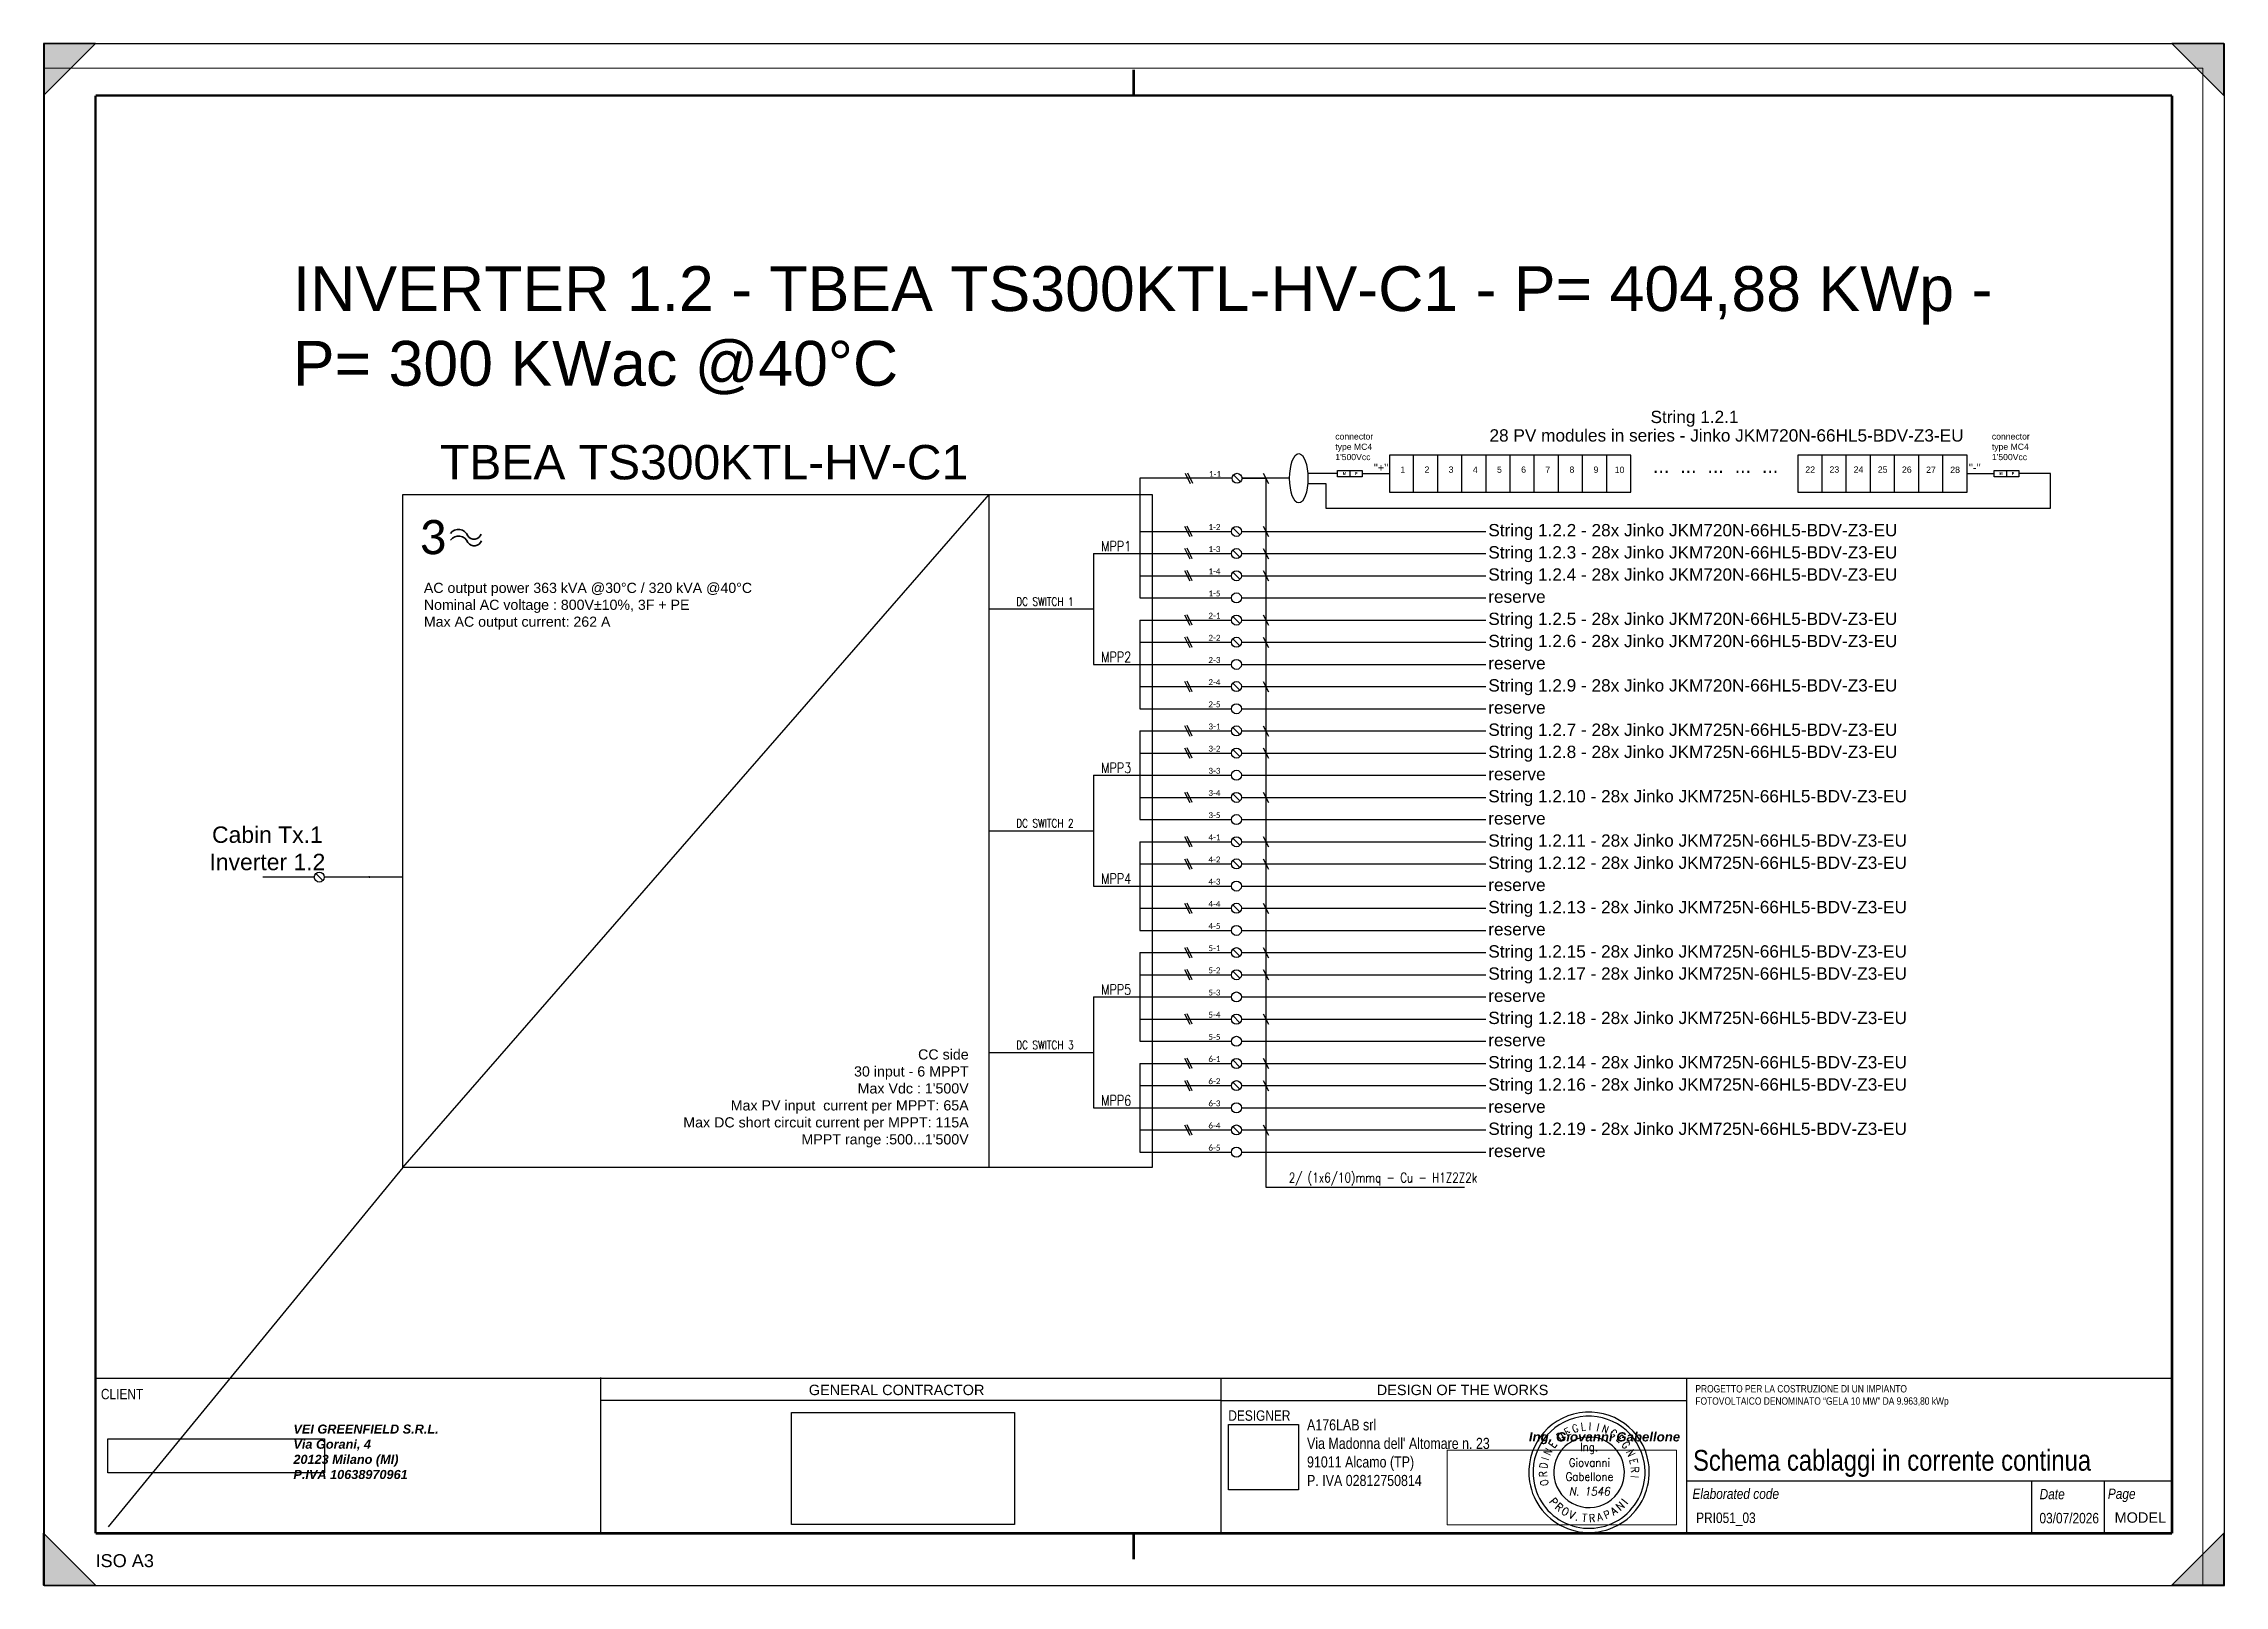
# Paper-space layout '1.2' of a CAD drawing. Header units: millimetres. Extents: x 2 to 422, y 2 to 299.
# The model-space entities are those that its viewports show. They can reach past a viewport. Long polylines and large blocks are cut down to what shows.
import ezdxf
from ezdxf.enums import TextEntityAlignment as Align

# ---------------------------------------------------------------- set-up
doc = ezdxf.new("R2010")
doc.units = ezdxf.units.MM
doc.header["$XCLIPFRAME"] = 2
doc.linetypes.add('CONTINUA', pattern=[0])
doc.linetypes.add('TRATTEGGIATA', pattern=[19.049999999999997, 12.7, -6.349999999999998])
for name, color, linetype in [('-Testi', 1, 'Continuous'), ('firme', 7, 'Continuous'), ('ISO Formato', 7, 'Continuous'), ('ISO FORMATO A3 SENZA TESTATA', 7, 'Continuous'), ('ISO LINEA DI TAGLIO', 253, 'Continuous'), ('ISO Testo', 7, 'Continuous'), ('testata', 7, 'CONTINUA'), ('TIMBRO', 153, 'Continuous'), ('TRATTEGGIATA', 40, 'TRATTEGGIATA')]:
    doc.layers.add(name, color=color, linetype=linetype)
doc.layers.add('Livello 1', color=7, linetype='Continuous', lineweight=0)
doc.styles.add('ARIAL', font='arial.ttf')
doc.styles.add('Formato ISO', font='arial.ttf')
doc.styles.add('Legend', font='calibri.ttf')
doc.styles.add('ROMANS', font='romans.shx', dxfattribs={"width": 0.8, "height": 0.2})
doc.styles.add('ROMANT', font='romant.shx', dxfattribs={"height": 0.2})
doc.styles.add('SIMPLEX', font='SIMPLEX', dxfattribs={"width": 0.8})
doc.styles.get("Standard").update_dxf_attribs({"font": 'arial.ttf'})
doc.styles.add('VALE', font='swissc.ttf')
picture_1 = doc.add_image_def('image1.jpg', size_in_pixel=(539, 175))
picture_2 = doc.add_image_def('image2.png', size_in_pixel=(565, 89))
picture_3 = doc.add_image_def('image3.png', size_in_pixel=(500, 251))
picture_4 = doc.add_image_def('image4.jpg', size_in_pixel=(1111, 1036))

# ---------------------------------------------------------------- blocks, each defined once
blk = doc.blocks.new('A$C63187F01')
at = {"layer": 'TIMBRO'}
for radius, start, end in [(1.15999999999999, 9.105136027296592, 189.1051360272949), (1.07999999999999, 9.105136027296592, 189.1051360272949), (0.679999999999991, 9.105136027296592, 189.1051360272949), (1.15999999999999, 189.1051360272949, 9.105136027296592), (1.07999999999999, 189.1051360272949, 9.105136027296592), (0.679999999999991, 189.1051360272949, 9.105136027296592)]:
    blk.add_arc((0, 0), radius, start, end, dxfattribs=at)
at = {"layer": 'TIMBRO', "style": 'ROMANT', "width": 0.85}
for s, rotation, p in [('E', 28.17592029116496, (-0.3824660734296117, 0.7140165983191907)), ('G', 17.52598430968996, (-0.2439220152376436, 0.772400188038816)), ('L', 7.090058753132115, (-0.0999777312645449, 0.803806228671547)), ('I', 358.7961288682809, (0.0170180748996245, 0.8098212056538756)), ('I', 348.6434814339645, (0.1594998227646158, 0.7941409236011197)), ('N', 339.280516534409, (0.2865722665468979, 0.7576122596989592)), ('N', 63.48437489733794, (-0.7247982432181193, 0.361617901420729)), ('E', 52.40714180735711, (-0.6418162093914364, 0.4941375854581338)), ('D', 38.61204339177493, (-0.505475523407938, 0.632925347284683)), ('G', 327.7755559631449, (0.4319221628173297, 0.685232256440969)), ('E', 317.1256199816696, (0.5511185261302673, 0.5936062416754027)), ('G', 306.4756840001942, (0.6513284743503789, 0.4815300805769171)), ('N', 294.9707234289304, (0.7342841281877384, 0.341945637626182)), ('R', 92.43304528897123, (-0.8092697948665675, -0.0343860308355062)), ('D', 81.56919470707903, (-0.8012468547890723, 0.1187580636865988)), ('I', 72.84733979689435, (-0.7739731119752964, 0.238884118223126)), ('E', 283.8934903389495, (0.7863024527493963, 0.1944953798943487)), ('R', 273.2435543574741, (0.8087024140580465, 0.0458301810675153)), ('O', 103.0829812704469, (-0.7889750302312581, -0.1833532156019828)), ('I', 264.307886566424, (0.8060060775601128, -0.0803380540972825))]:
    blk.add_text(s, height=0.15, rotation=rotation, dxfattribs=at).set_placement(p, align=Align.CENTER)
at = {"layer": 'TIMBRO', "style": 'ROMANS', "width": 0.9}
for s, p in [('Ing.', (1.313009079e-07, 0.4085925105044482)), ('Giovanni', (0.0075545987859016, 0.1075051202444968)), ('Gabellone', (0.007554585066373, -0.1638305355915151))]:
    blk.add_text(s, height=0.16, dxfattribs=at).set_placement(p, align=Align.CENTER)
at = {"layer": 'TIMBRO', "style": 'ROMANS', "oblique": 10, "width": 0.9}
blk.add_text('N. 1546', height=0.16, dxfattribs=at).set_placement((0.007554585066373, -0.4484680293613508), align=Align.CENTER)
at = {"layer": 'TIMBRO', "style": 'ROMANT', "text_generation_flag": 6, "width": 0.9}
for s, rotation, p in [('P', 129.9701413897099, (-0.73572414304485, -0.6166927803541284)), ('R', 139.5111729515321, (-0.623327763049133, -0.7301112927575844)), ('O', 148.8609498648018, (-0.4964321285984569, -0.8216782470621808)), ('V', 158.2107267780695, (-0.3563462401526749, -0.8914131237137182)), ('T', 174.3802347924072, (-0.0940091668817331, -0.9553859306804637)), ('R', 183.7300117056766, (0.0624528102228794, -0.9579664119870015)), ('A', 193.4622252675087, (0.2234920665997322, -0.933622673335947)), ('P', 203.0032568293325, (0.3751521134961706, -0.8836633361973014)), ('A', 212.5442883911549, (0.5164333161652053, -0.8092568380647691)), ('N', 222.6586311643547, (0.6505237136199185, -0.705987888010924)), ('I', 230.858393287566, (0.7445646931580825, -0.605989618477409)), ('.', 165.069514478294, (-0.2473410615262708, -0.9275895640222842))]:
    blk.add_text(s, height=0.15, rotation=rotation, dxfattribs=at).set_placement(p, align=Align.CENTER)
blk = doc.blocks.new('TESTATA_ORIZ')
for points in [[(-0.0699676079475467, 29.90025059768198), (400.149622289405, 29.90025059768198)], [(97.1902921321962, 30.02336188326467), (97.1902921321962, -0.0177559400219707)], [(216.7129702017337, 29.90025059768198), (216.7129702017337, 0)], [(306.4132899808174, 29.95782913373592), (306.4132899808174, -0.0373489915230039)], [(216.7129702017337, 25.58466010262339), (97.1902921321962, 25.58466010262339)], [(216.7129702017337, 25.58466010262339), (306.4132899808174, 25.58466010262339)], [(306.4132899808174, 10.09393447839386), (399.9946335071397, 10.09393447839386)], [(372.8528758033935, 10.06120158330736), (372.8528758033935, -0.0017945035822322)], [(386.8552724335677, 10.09393447839386), (386.8552724335677, 0)]]:
    blk.add_lwpolyline(points)
blk.add_lwpolyline([(0, 29.90025059768198), (400, 29.90025059768198), (400, 0), (0, 0)], close=True)
at = {"layer": 'firme', "xscale": 10, "yscale": 10, "zscale": 10}
blk.add_blockref('A$C63187F01', (287.6416002064349, 11.75734535063213), dxfattribs=at)
at = {"char_height": 2, "attachment_point": 1, "style": 'VALE'}
for s, width, insert in [('\\pxql;CLIENT', 62.13257653758773, (0.9716305739987092, 27.82619541131167)), ('\\pxql;DESIGNER', 62.13257653758773, (218.152149374866, 23.68897433024338)), ('\\pxql;{\\fSwis721 Cn BT|b0|i1|c0|p34;Elaborated code}', 57.42921800797819, (307.5581105855974, 8.620199347302531)), ('\\pxql;{\\fSwis721 Cn BT|b0|i1|c0|p34;Date}', 57.42921800797819, (374.4343936400085, 8.559032495573973)), ('\\pxql;{\\fSwis721 Cn BT|b0|i1|c0|p34;Page}', 57.42921800797819, (387.5775412735152, 8.620199347302531))]:
    blk.add_mtext_dynamic_manual_height_columns(s, width=width, gutter_width=25, heights=[8.879778938413974], dxfattribs=dict(at, insert=insert))
at = {"attachment_point": 4, "style": 'VALE'}
for s, insert, char_height, width in [('{\\f@Arial Unicode MS|b0|i0|c0|p34;GENERAL CONTRACTOR}', (137.3333100181189, 27.61036141397017), 2, 62.13257653758773), ('{\\f@Arial Unicode MS|b0|i0|c0|p34;DESIGN OF THE WORKS}', (246.743246528662, 27.61036141397017), 2, 62.13257653758773), ('{\\H0.83333x;\\C250;\\c1710618;PROGETTO PER LA COSTRUZIONE DI UN IMPIANTO\\PFOTOVOLTAICO DENOMINATO “GELA 10 MW” DA 9.963,80 kWp}', (308.1288091407623, 26.45304518701414), 1.7, 96.45484136060873)]:
    blk.add_mtext(s, dxfattribs=dict(at, insert=insert, char_height=char_height, width=width))
at = {"insert": (388.8723227745414, 3.023095414783931), "char_height": 2, "attachment_point": 4}
blk.add_mtext('MODEL', dxfattribs=at)
at = {"style": 'VALE'}
for tag, height, p in [('TITOLO_ELABORATO', 4, (307.6799596854908, 14.06286495316817)), ('EL', 2, (308.2763400574549, 2.988306874538372)), ('DATA1', 2, (374.4038837955039, 2.927140022809808))]:
    blk.add_attdef(tag, text='', height=height, dxfattribs=at).set_placement(p, align=Align.MIDDLE_LEFT)
at = {"layer": 'Livello 1'}
for s, insert, char_height, attachment_point in [('\\pxql;{\\fArial|b1|i1|c0|p34;\\H0.58333x;\\C250;\\c1710618;VEI GREENFIELD S.R.L.\\PVia Gorani, 4\\P20123 Milano (MI)\\PP.IVA 10638970961}', (52.04005891364793, 20.95944437869185), 3, 2), ('{\\fArial|b1|i1|c0|p34;\\H11.83894x;\\W1.02632;Ing. Giovanni Gabellone}', (276.05221707422, 17.16431292448878), 0.15, 7)]:
    blk.add_mtext(s, dxfattribs=dict(at, insert=insert, char_height=char_height, attachment_point=attachment_point))
at = {"layer": 'testata', "linetype": 'CONTINUA', "lineweight": 25, "insert": (258.7298298923781, 15.52275412109771), "char_height": 3, "width": 50.83305338474382, "attachment_point": 5, "style": 'ARIAL'}
blk.add_mtext("\\pxql;{\\H0.71429x;\\W0.8;A176LAB srl\\PVia Madonna dell' Altomare n. 23\\P91011 Alcamo (TP)\\PP. IVA 02812750814}", dxfattribs=at)
image = blk.add_image(picture_3, insert=(134.0290691254413, 1.710914103838149), size_in_units=(42.92731988865225, 21.549514584103427))
image.dxf.flags = 7
image = blk.add_image(picture_2, insert=(2.286596279577508, 11.651344692531), size_in_units=(41.74781706432985, 6.5762048119032945))
image.set_boundary_path([(-0.5, -0.5), (564.5, 88.49999999999999)])
image.dxf.clipping = 0
image = blk.add_image(picture_4, insert=(218.2123042816674, 8.373210778518114), size_in_units=(13.48003219349629, 12.570039021118054))
image.dxf.flags = 7
at = {"color": 7, "lineweight": 0, "true_color": 0xffffff}
image = blk.add_image(picture_1, insert=(260.2868776868563, 1.650954984690542), size_in_units=(44.21120616239327, 14.354287715062734), dxfattribs=at)
image.set_boundary_path([(-0.5, -0.5), (538.4999999999999, 174.5)])
image.dxf.clipping = 0
blk = doc.blocks.new('*U100')
at = {"layer": 'ISO Testo'}
h = blk.add_hatch(color=256, dxfattribs=at)
h.paths.add_polyline_path([(420.0000090385009, 297.0325926260448), (410.000009038501, 297.0325926260448), (420.0000090385009, 287.0325926260448)])
h.paths.add_polyline_path([(420.0000090385009, 10.03259262604479), (410.000009038501, 0.0325926260447886), (420.0000090385009, 0.0325926260447886)])
h.paths.add_polyline_path([(9.0385010481e-06, 10.03259262604479), (9.0385010481e-06, 0.0325926260447886), (10.00000903850104, 0.0325926260447886)])
h.paths.add_polyline_path([(10.00000903850104, 297.0325926260448), (9.0385010481e-06, 297.0325926260448), (9.0385010481e-06, 287.0325926260448)])
at = {"layer": 'ISO Formato', "const_width": 0.5}
for points in [[(210.0000090385011, 287.0325926260448), (10.00000903850104, 287.0325926260448)], [(10.00000903850104, 287.0325926260448), (10.00000903850104, 10.03259262604479)], [(10.00000903850104, 10.03259262604479), (210.0000090385011, 10.03259262604479)]]:
    blk.add_lwpolyline(points, dxfattribs=at)
at = {"layer": 'ISO FORMATO A3 SENZA TESTATA', "const_width": 0.5}
for points in [[(210.0000090385011, 287.0325926260448), (410.000009038501, 287.0325926260448)], [(410.000009038501, 287.0325926260448), (410.000009038501, 10.03259262604479)], [(410.000009038501, 10.03259262604479), (210.0000090385011, 10.03259262604479)]]:
    blk.add_lwpolyline(points, dxfattribs=at)
at = {"layer": 'ISO LINEA DI TAGLIO'}
blk.add_lwpolyline([(0.0974469984366806, -1.8687860575e-06), (420.1012052352025, -1.8687860575e-06), (420.1012052352025, 297.0122579247036), (0.0974469984366806, 297.0122579247036)], close=True, dxfattribs=at)
at = {"layer": 'ISO Testo'}
for p, q in [((9.0385010481e-06, 297.0325926260448), (9.0385010481e-06, 287.0325926260448)), ((10.00000903850104, 297.0325926260448), (9.0385010481e-06, 297.0325926260448)), ((10.00000903850104, 297.0325926260448), (9.0385010481e-06, 287.0325926260448)), ((420.0000090385009, 297.0325926260448), (410.000009038501, 297.0325926260448)), ((420.0000090385009, 287.0325926260448), (410.000009038501, 297.0325926260448)), ((420.0000090385009, 287.0325926260448), (420.0000090385009, 297.0325926260448)), ((9.0385010481e-06, 0.0325926260447886), (9.0385010481e-06, 10.03259262604479)), ((9.0385010481e-06, 10.03259262604479), (10.00000903850104, 0.0325926260447886)), ((410.000009038501, 0.0325926260447886), (420.0000090385009, 10.03259262604479)), ((420.0000090385009, 0.0325926260447886), (420.0000090385009, 10.03259262604479)), ((9.0385010481e-06, 0.0325926260447886), (10.00000903850104, 0.0325926260447886)), ((420.0000090385009, 0.0325926260447886), (410.000009038501, 0.0325926260447886))]:
    blk.add_line(p, q, dxfattribs=at)
at = {"layer": 'ISO Testo', "const_width": 0.5}
for points in [[(210.0000090385011, 287.0325926260448), (210.0000090385011, 292.0325926260448)], [(210.0000090385011, 10.03259262604479), (210.0000090385011, 5.032592626044788)]]:
    blk.add_lwpolyline(points, dxfattribs=at)
at = {"layer": 'ISO Testo', "style": 'Formato ISO'}
blk.add_text('ISO A3', height=2.5, dxfattribs=at).set_placement((10.00000903850104, 3.512349110778814))
blk = doc.blocks.new('P00102')
at = {"color": 1, "linetype": 'ByBlock', "lineweight": 25}
for p, q in [((0.0185414473933605, 3.62500173526314), (-3.581458552606548, -3.574998264736676)), ((1.818541447393428, 3.62500173526314), (-1.78145855260648, -3.574998264736676)), ((3.618541447393609, 3.62500173526314), (0.0185414473934742, -3.574998264736676))]:
    blk.add_line(p, q, dxfattribs=at)
blk = doc.blocks.new('P00')
at = {"color": 1}
for points in [[(-18.69457844420282, 25.69178981461047), (6.820592160970078, -25.33855139573532)], [(19.57817746355653, -25.33855139573532), (-5.93699314161455, 25.69178981461047)]]:
    blk.add_lwpolyline(points, dxfattribs=at)

msp = doc.modelspace()

# ---------------------------------------------------------------- linework, layer by layer
for points in [[(36018.07795327831, 163644.287454484), (36018.07795327831, 163461.9170672172), (37203.84931087433, 163461.9170672172), (37203.84931087433, 163643.7611349596), (36018.07795327831, 163643.7611349596)], [(36136.6550890379, 163461.9170672172), (36136.6550890379, 163643.7611349596)], [(36255.2322247975, 163461.653907455), (36255.2322247975, 163643.4979751974)], [(36373.80936055711, 163461.3907476927), (36373.80936055711, 163643.2348154352)], [(36492.38649631671, 163461.9170672172), (36492.38649631671, 163643.7611349596)], [(36610.96363207631, 163461.653907455), (36610.96363207631, 163643.4979751974)], [(36729.54076783592, 163461.3907476927), (36729.54076783592, 163643.2348154352)], [(36848.11790359551, 163461.9170672172), (36848.11790359551, 163643.7611349596)], [(36966.69503935512, 163461.653907455), (36966.69503935512, 163643.4979751974)], [(37085.27217511472, 163461.3907476927), (37085.27217511472, 163643.2348154352)], [(38023.84931087433, 163644.287454484), (38023.84931087433, 163461.9170672172), (38853.88926119155, 163461.9170672172), (38853.88926119155, 163643.7611349596), (38023.84931087433, 163643.7611349596)], [(38142.42644663393, 163461.9170672172), (38142.42644663393, 163643.7611349596)], [(38261.00358239354, 163461.653907455), (38261.00358239354, 163643.4979751974)], [(38379.58071815313, 163461.3907476927), (38379.58071815313, 163643.2348154352)], [(38498.15785391273, 163461.9170672172), (38498.15785391273, 163643.7611349596)], [(38616.73498967233, 163461.653907455), (38616.73498967233, 163643.4979751974)], [(38616.73498967233, 163461.653907455), (38616.73498967233, 163643.4979751974)], [(38735.31212543194, 163461.3907476927), (38735.31212543194, 163643.2348154352)], [(38735.31212543194, 163461.3907476927), (38735.31212543194, 163643.2348154352)], [(38853.88926119155, 163461.9170672172), (38853.88926119155, 163643.7611349596)], [(34796.10275831944, 163529.8734797899), (34793.2, 163529.8734797899), (34793.2, 162942.7452359462)], [(35287.52809284358, 163512.4876597593), (35252.75645278231, 163547.2592998206)], [(35294.73227281294, 163529.8734797899), (35411.82677697382, 163529.8734797899), (35411.82677697382, 160050.427001942)], [(35399.06919167123, 163555.3886503952), (35424.5843622764, 163504.3583091847)], [(35824.56614566989, 163568.449076063), (35824.56614566989, 163537.7554456382)], [(35885.20168132278, 163553.1022608506), (36018.07795327831, 163553.1022608506)], [(38854.37699600487, 163553.1022608506), (38987.25326796039, 163553.1022608506)], [(39047.8888036133, 163568.449076063), (39047.8888036133, 163537.7554456382)], [(31174.31285879034, 160146.8455402219), (34052.58218751869, 163451.218536011)], [(34052.58218751869, 160146.8455402219), (34052.58218751869, 163451.218536011)], [(35284.62533452414, 163251.8771845939), (35249.85369446286, 163286.6488246551)], [(35399.06919167123, 163294.7781752297), (35424.5843622764, 163243.7478340193)], [(34565, 163160.4237483984), (34793.2, 163160.4237483984)], [(34565, 163160.4237483984), (34565, 162616.227467268)], [(35284.62533452414, 163143.0379283678), (35249.85369446286, 163177.809568429)], [(35399.06919167123, 163185.9389190037), (35424.5843622764, 163134.9085777932)], [(35284.62533452414, 163034.1986721418), (35249.85369446286, 163068.970312203)], [(35399.06919167123, 163077.0996627775), (35424.5843622764, 163026.0693215671)], [(34052.58218751869, 162888.3256078332), (34565, 162888.3256078332)], [(34793.2, 162833.9059797202), (34793.2, 162398.5489548159)], [(35284.62533452414, 162816.5201596896), (35249.85369446286, 162851.2917997508)], [(35399.06919167123, 162859.4211503254), (35424.5843622764, 162808.390809115)], [(35284.62533452414, 162707.6809034635), (35249.85369446286, 162742.4525435247)], [(35399.06919167123, 162750.5818940993), (35424.5843622764, 162699.5515528889)], [(34565, 162616.227467268), (34793.2, 162616.227467268)], [(35284.62533452414, 162490.0023910113), (35249.85369446286, 162524.7740310725)], [(35399.06919167123, 162532.9033816471), (35424.5843622764, 162481.8730404368)], [(35284.62533452414, 162272.3238785591), (35249.85369446286, 162307.0955186204)], [(35399.06919167123, 162315.2248691949), (35424.5843622764, 162264.1945279845)], [(34793.2, 162289.7096985898), (34793.2, 161854.3526736854)], [(35284.62533452414, 162163.484622333), (35249.85369446286, 162198.2562623943)], [(35399.06919167123, 162206.3856129688), (35424.5843622764, 162155.3552717585)], [(34565, 162072.0311861376), (34793.2, 162072.0311861376)], [(34565, 162072.0311861376), (34565, 161527.8349050071)], [(35284.62533452414, 161945.8061098809), (35249.85369446286, 161980.5777499421)], [(35399.06919167123, 161988.7071005167), (35424.5843622764, 161937.6767593063)], [(34052.58218751869, 161799.9330455723), (34565, 161799.9330455723)], [(35284.62533452414, 161728.1275974287), (35249.85369446286, 161762.8992374899)], [(35399.06919167123, 161771.0285880645), (35424.5843622764, 161719.9982468541)], [(34793.2, 161745.5134174593), (34793.2, 161310.156392555)], [(35284.62533452414, 161619.2883412027), (35249.85369446286, 161654.0599812638)], [(35399.06919167123, 161662.1893318384), (35424.5843622764, 161611.1589906281)], [(30782.44726401698, 161554.677066225), (30747.67562395569, 161589.4487062863)], [(31174.31285879034, 161572.0628862556), (30789.64870646665, 161572.0628862556)], [(34565, 161527.8349050071), (34793.2, 161527.8349050071)], [(35399.06919167123, 161444.5108193863), (35424.5843622764, 161393.4804781759)], [(35284.62533452414, 161401.6098287505), (35249.85369446286, 161436.3814688117)], [(35399.06919167123, 161226.8323069341), (35424.5843622764, 161175.8019657237)], [(34793.2, 161201.3171363289), (34793.2, 160765.9601114245)], [(35284.62533452414, 161183.9313162983), (35249.85369446286, 161218.7029563595)], [(35399.06919167123, 161117.9930507081), (35424.5843622764, 161066.9627094976)], [(35284.62533452414, 161075.0920600722), (35249.85369446286, 161109.8637001334)], [(34565, 160983.6386238767), (34793.2, 160983.6386238767)], [(34565, 160983.6386238767), (34565, 160439.4423427463)], [(35284.62533452414, 160857.4135476201), (35249.85369446286, 160892.1851876813)], [(35399.06919167123, 160900.3145382558), (35424.5843622764, 160849.2841970454)], [(34052.58218751869, 160711.5404833115), (34565, 160711.5404833115)], [(34793.2, 160657.1208551985), (34793.2, 160221.7638302941)], [(35284.62533452414, 160639.7350351679), (35249.85369446286, 160674.5066752291)], [(35399.06919167123, 160682.6360258037), (35424.5843622764, 160631.6056845933)], [(35284.62533452414, 160530.8957789418), (35249.85369446286, 160565.667419003)], [(35399.06919167123, 160573.7967695776), (35424.5843622764, 160522.7664283672)], [(34565, 160439.4423427463), (34793.2, 160439.4423427463)], [(35284.62533452414, 160313.2172664896), (35249.85369446286, 160347.9889065508)], [(35399.06919167123, 160356.1182571255), (35424.5843622764, 160305.0879159151)], [(35411.82677697382, 160050.427001942), (36386.82677697382, 160050.427001942)]]:
    msp.add_lwpolyline(points)
at = {"color": 40}
for points in [[(35245.55227281295, 163529.8734797899), (34796.10275831944, 163529.8734797899)], [(35528.46758333335, 163529.8734797899), (35294.73227281294, 163529.8734797899)], [(35618.24790516484, 163554.8734797899), (35763.15267145494, 163554.8734797899)], [(35618.24790516484, 163504.8734797899), (35706.67750244538, 163504.8734797899), (35706.67750244538, 163382.793641546), (39263.64880285241, 163382.793641546), (39263.48743662462, 163553.1022608506), (39108.52433926618, 163553.1022608506)]]:
    msp.add_lwpolyline(points, dxfattribs=at)
for points in [[(35763.930610017, 163568.449076063), (35885.20168132278, 163568.449076063), (35885.20168132278, 163537.7554456382), (35763.930610017, 163537.7554456382)], [(38987.25326796039, 163568.449076063), (39108.52433926618, 163568.449076063), (39108.52433926618, 163537.7554456382), (38987.25326796039, 163537.7554456382)], [(31174.31285879034, 163451.218536011), (34854.36127245453, 163451.218536011), (34854.36127245453, 160146.8455402219), (31174.31285879034, 160146.8455402219)]]:
    msp.add_lwpolyline(points, close=True)
at = {"color": 40, "linetype": 'Continuous'}
for points in [[(34793.2, 163269.2630046245), (35242.6495144935, 163269.2630046245)], [(35291.8295144935, 163269.2630046245), (36492.31201643589, 163269.2630046245)], [(34793.2, 163160.4237483984), (35242.6495144935, 163160.4237483984)], [(35291.8295144935, 163160.4237483984), (36492.31201643589, 163160.4237483984)], [(34793.2, 163051.5844921723), (35242.6495144935, 163051.5844921723)], [(35291.8295144935, 163051.5844921723), (36492.31201643589, 163051.5844921723)], [(34793.2, 162833.9059797202), (35242.6495144935, 162833.9059797202)], [(35291.8295144935, 162833.9059797202), (36492.31201643589, 162833.9059797202)], [(34793.2, 162725.0667234941), (35242.6495144935, 162725.0667234941)], [(35291.8295144935, 162725.0667234941), (36492.31201643589, 162725.0667234941)], [(34793.2, 162507.3882110419), (35242.6495144935, 162507.3882110419)], [(35291.8295144935, 162507.3882110419), (36492.31201643589, 162507.3882110419)], [(34793.2, 162289.7096985898), (35242.6495144935, 162289.7096985898)], [(35291.8295144935, 162289.7096985898), (36492.31201643589, 162289.7096985898)], [(34793.2, 162180.8704423636), (35242.6495144935, 162180.8704423636)], [(35291.8295144935, 162180.8704423636), (36492.31201643589, 162180.8704423636)], [(34793.2, 161963.1919299115), (35242.6495144935, 161963.1919299115)], [(35291.8295144935, 161963.1919299115), (36492.31201643589, 161963.1919299115)], [(35291.8295144935, 161745.5134174593), (36492.31201643589, 161745.5134174593)], [(34793.2, 161636.6741612332), (35242.6495144935, 161636.6741612332)], [(35291.8295144935, 161636.6741612332), (36492.31201643589, 161636.6741612332)], [(34793.2, 161418.9956487811), (35242.6495144935, 161418.9956487811)], [(35291.8295144935, 161418.9956487811), (36492.31201643589, 161418.9956487811)], [(35291.8295144935, 161201.3171363289), (36492.31201643589, 161201.3171363289)], [(35291.8295144935, 161092.4778801028), (36492.31201643589, 161092.4778801028)], [(35291.8295144935, 160874.7993676506), (36492.31201643589, 160874.7993676506)], [(35291.8295144935, 160657.1208551985), (36492.31201643589, 160657.1208551985)], [(35291.8295144935, 160548.2815989724), (36492.31201643589, 160548.2815989724)], [(35291.8295144935, 160330.6030865202), (36492.31201643589, 160330.6030865202)]]:
    msp.add_lwpolyline(points, dxfattribs=at)
at = {"color": 8, "linetype": 'Continuous'}
for points in [[(34793.2, 162942.7452359462), (35242.6495144935, 162942.7452359462)], [(35291.8295144935, 162942.7452359462), (36492.31201643589, 162942.7452359462)], [(34793.2, 162616.227467268), (35242.6495144935, 162616.227467268)], [(35291.8295144935, 162616.227467268), (36492.31201643589, 162616.227467268)], [(34793.2, 162398.5489548159), (35242.6495144935, 162398.5489548159)], [(35291.8295144935, 162398.5489548159), (36492.31201643589, 162398.5489548159)], [(34793.2, 162072.0311861376), (35242.6495144935, 162072.0311861376)], [(35291.8295144935, 162072.0311861376), (36492.31201643589, 162072.0311861376)], [(34793.2, 161854.3526736854), (35242.6495144935, 161854.3526736854)], [(35291.8295144935, 161854.3526736854), (36492.31201643589, 161854.3526736854)], [(34793.2, 161527.8349050071), (35242.6495144935, 161527.8349050071)], [(35291.8295144935, 161527.8349050071), (36492.31201643589, 161527.8349050071)], [(34793.2, 161310.156392555), (35242.6495144935, 161310.156392555)], [(35291.8295144935, 161310.156392555), (36492.31201643589, 161310.156392555)], [(34793.2, 160983.6386238767), (35242.6495144935, 160983.6386238767)], [(35291.8295144935, 160983.6386238767), (36492.31201643589, 160983.6386238767)], [(34793.2, 160765.9601114245), (35242.6495144935, 160765.9601114245)], [(35291.8295144935, 160765.9601114245), (36492.31201643589, 160765.9601114245)], [(34793.2, 160439.4423427463), (35242.6495144935, 160439.4423427463)], [(35291.8295144935, 160439.4423427463), (36492.31201643589, 160439.4423427463)], [(34793.2, 160221.7638302941), (35242.6495144935, 160221.7638302941)], [(35291.8295144935, 160221.7638302941), (36492.31201643589, 160221.7638302941)]]:
    msp.add_lwpolyline(points, dxfattribs=at)
at = {"color": 4}
msp.add_lwpolyline([(30740.47418150603, 161572.0628862556), (30488.32062109007, 161572.0628862556)], dxfattribs=at)
at = {"color": 7}
for centre in [(35270.14227281294, 163529.8734797899), (35267.2395144935, 163269.2630046245), (35267.2395144935, 163160.4237483984), (35267.2395144935, 163051.5844921723), (35267.2395144935, 162833.9059797202), (35267.2395144935, 162725.0667234941), (35267.2395144935, 162507.3882110419), (35267.2395144935, 162289.7096985898), (35267.2395144935, 162180.8704423636), (35267.2395144935, 161963.1919299115), (35267.2395144935, 161745.5134174593), (35267.2395144935, 161636.6741612332), (35267.2395144935, 161418.9956487811), (35267.2395144935, 161201.3171363289), (35267.2395144935, 161092.4778801028), (35267.2395144935, 160874.7993676506), (35267.2395144935, 160657.1208551985), (35267.2395144935, 160548.2815989724), (35267.2395144935, 160330.6030865202)]:
    msp.add_circle(centre, 24.59, dxfattribs=at)
at = {"color": 8}
for centre in [(35267.2395144935, 162942.7452359462), (35267.2395144935, 162616.227467268), (35267.2395144935, 162398.5489548159), (35267.2395144935, 162072.0311861376), (35267.2395144935, 161854.3526736854), (35267.2395144935, 161527.8349050071), (35267.2395144935, 161310.156392555), (35267.2395144935, 160983.6386238767), (35267.2395144935, 160765.9601114245), (35267.2395144935, 160439.4423427463), (35267.2395144935, 160221.7638302941)]:
    msp.add_circle(centre, 24.59, dxfattribs=at)
msp.add_circle((30765.06144398634, 161572.0628862556), 24.58726248030871)
at = {"lineweight": 35}
for centre, radius, start, end in [((31447.89632148021, 163228.7123058284), 50.10158679896896, 22.57714482321823, 141.9873610374973), ((31448.68250298692, 163195.8204133665), 50.10158679897022, 22.57714482321823, 141.9873610374973), ((31525.10980907317, 163267.2854924432), 36.4958631825816, 211.9962466631755, 342.6174202888712), ((31525.89599057986, 163234.3935999812), 36.49586318257663, 211.9962466631755, 342.6174202888712)]:
    msp.add_arc(centre, radius, start, end, dxfattribs=at)
msp.add_ellipse((35573.35774424908, 163529.8734797899), major_axis=(0, -121.0803726117519), ratio=0.370746801875944)
at = {"layer": 'Defpoints', "color": 1}
msp.add_line((31174.31285879034, 160146.8455402219), (29728.84794279356, 158382.9891258013), dxfattribs=at)
msp.add_lwpolyline([(29178.08973945248, 165834.1702735313), (41239.55510214752, 165834.1702735313), (41239.55510214752, 158046.7553102739), (29178.08973945248, 158046.7553102739)], close=True, dxfattribs=at)
at = {"layer": 'TRATTEGGIATA', "color": 40, "linetype": 'Continuous', "ltscale": 0.5}
for points in [[(34793.2, 161745.5134174593), (35242.6495144935, 161745.5134174593)], [(34793.2, 161201.3171363289), (35242.6495144935, 161201.3171363289)], [(34793.2, 161092.4778801028), (35242.6495144935, 161092.4778801028)], [(34793.2, 160874.7993676506), (35242.6495144935, 160874.7993676506)], [(34793.2, 160657.1208551985), (35242.6495144935, 160657.1208551985)], [(34793.2, 160548.2815989724), (35242.6495144935, 160548.2815989724)], [(34793.2, 160330.6030865202), (35242.6495144935, 160330.6030865202)]]:
    msp.add_lwpolyline(points, dxfattribs=at)

# ---------------------------------------------------------------- block references
for name, p in [('P00', (35033.82184103979, 163530.0506807734)), ('P00', (35030.91908272035, 163269.440205608)), ('P00', (35030.91908272035, 163160.6009493819)), ('P00', (35030.91908272035, 163051.7616931558)), ('P00', (35030.91908272035, 162834.0831807037)), ('P00', (35030.91908272035, 162725.2439244776)), ('P00', (35030.91908272035, 162507.5654120255)), ('P00', (35030.91908272035, 162289.8868995732)), ('P00', (35030.91908272035, 162181.0476433472)), ('P00', (35030.91908272035, 161963.369130895)), ('P00', (35030.91908272035, 161745.6906184428)), ('P00', (35030.91908272035, 161636.8513622167)), ('P00102', (31009.85333343955, 161571.8856852721)), ('P00', (35030.91908272035, 161419.1728497646)), ('P00', (35030.91908272035, 161201.4943373124)), ('P00', (35030.91908272035, 161092.6550810863)), ('P00', (35030.91908272035, 160874.9765686341)), ('P00', (35030.91908272035, 160657.298056182)), ('P00', (35030.91908272035, 160548.4587999559)), ('P00', (35030.91908272035, 160330.7802875037))]:
    msp.add_blockref(name, p)

# ---------------------------------------------------------------- texts
at = {"layer": '-Testi', "color": 7, "attachment_point": 5, "style": 'SIMPLEX'}
for s, insert, char_height, width in [('MPP1', (34676.89967799139, 163196.7136184267), 50, 54.43236395770274), ('DC SWITCH 1', (34327.07029740421, 162924.6154778615), 40, 391.7310769769952), ('MPP2', (34676.89967799139, 162652.5173372963), 50, 54.43236395770274), ('MPP3', (34676.89967799139, 162108.3210561659), 50, 54.43236395770274), ('DC SWITCH 2', (34327.07029740421, 161836.2229156006), 40, 391.7310769769952), ('MPP4', (34676.89967799139, 161564.1247750355), 50, 54.43236395770274), ('MPP5', (34676.89967799139, 161019.928493905), 50, 54.43236395770274), ('DC SWITCH 3', (34327.07029740421, 160747.8303533398), 40, 391.7310769769952), ('MPP6', (34676.89967799139, 160475.7322127746), 50, 54.43236395770274), ('2/ (1x6/10)mmq - Cu - H1Z2Z2k', (35986.95899619821, 160089.0471959505), 46.62125793982331, 1811.153034310845)]:
    msp.add_mtext(s, dxfattribs=dict(at, insert=insert, char_height=char_height, width=width))
for s, insert, char_height, width, attachment_point in [('INVERTER 1.2 - TBEA TS300KTL-HV-C1 - P= 404,88 KWp - P= 300 KWac @40°C', (30635.13151387792, 164571.1530570566), 220, 8459.92081239587, 1), ('TBEA TS300KTL-HV-C1', (31357.64532830427, 163693.4297163469), 168.7039978620646, 3487.591366341201, 1), ("connector type MC4\\P1'500Vcc", (35752.2881078137, 163750.6229730185), 30.34407766993254, 266.3468481861055, 1), ('28 PV modules in series - Jinko JKM720N-66HL5-BDV-Z3-EU', (36509.50771754507, 163770.7813637452), 60.44320266841616, 2681.977403692902, 1), ("connector type MC4\\P1'500Vcc", (38975.6107657571, 163750.6229730185), 30.34407766993254, 266.3468481861055, 1), ("''+''", (35941.3926225792, 163601.0509238846), 38.08496559255708, 72.40086885169148, 1), ('1 ', (36071.93086492773, 163587.864103422), 30.84489911294951, 30.84489911294951, 1), ('2 ', (36190.50800068732, 163587.864103422), 30.84489911294951, 30.84489911294951, 1), ('3 ', (36309.08513644692, 163587.864103422), 30.84489911294951, 30.84489911294951, 1), ('4 ', (36427.66227220652, 163587.3377838975), 30.84489911294951, 30.84489911294951, 1), ('5 ', (36546.23940796613, 163587.864103422), 30.84489911294951, 30.84489911294951, 1), ('6 ', (36664.81654372574, 163587.864103422), 30.84489911294951, 30.84489911294951, 1), ('7 ', (36783.39367948534, 163587.3377838975), 30.84489911294951, 30.84489911294951, 1), ('8 ', (36901.97081524493, 163587.864103422), 30.84489911294951, 30.84489911294951, 1), ('9 ', (37020.54795100453, 163587.6009436597), 30.84489911294951, 30.84489911294951, 1), ('10 ', (37123.94489373632, 163587.3377838975), 30.84489911294951, 30.84489911294951, 1), ('22 ', (38059.89688650487, 163588.1272631841), 30.84489911294951, 30.84489911294951, 1), ('23 ', (38178.47402226446, 163588.3904229464), 30.84489911294951, 30.84489911294951, 1), ('24 ', (38297.05115802406, 163588.3904229464), 30.84489911294951, 30.84489911294951, 1), ('25 ', (38415.62829378367, 163588.1272631841), 30.84489911294951, 30.84489911294951, 1), ('26 ', (38534.20542954328, 163587.8641034219), 30.84489911294951, 30.84489911294951, 1), ('27', (38652.78256530287, 163587.6009436597), 30.84489911294951, 30.84489911294951, 1), ('28 ', (38771.35970106248, 163587.3377838974), 30.84489911294951, 30.84489911294951, 1), ("''-''", (38862.685647004, 163601.0509238846), 38.08496559255708, 72.40086885169148, 1), ('\\pxql;{\\fArial|b1|i0|c0|p34;M}', (35789.38887291609, 163560.0951623431), 13.78454144922869, 16.70258049221593, 1), ('\\pxql;{\\fArial|b1|i0|c0|p34;F}', (35850.02440856899, 163560.0951623431), 13.78454144922869, 16.70258049221593, 1), ('...  ...  ...  ...  ... ', (37312.23029371597, 163624.9027629267), 68.89403447450137, 747.0275359160767, 1), ('\\pxql;{\\fArial|b1|i0|c0|p34;M}', (39012.7115308595, 163560.0951623431), 13.78454144922869, 16.70258049221593, 1), ('\\pxql;{\\fArial|b1|i0|c0|p34;F}', (39073.34706651239, 163560.0951623431), 13.78454144922869, 16.70258049221593, 1), ('AC output power 363 kVA @30°C / 320 kVA @40°C\\PNominal AC voltage : 800V±10%, 3F + PE \\PMax AC output current: 262 A', (31278.38252153707, 163016.9008978308), 49.77164695424683, 2205.221836437966, 1), ('\\pxqc;Cabin Tx.1\\PInverter 1.2', (30054.8038422391, 161820.6398248461), 80.47639183567892, 910.8416278132873, 1), ("CC side\\P30 input - 6 MPPT \\PMax Vdc : 1'500V\\PMax PV input  current per MPPT: 65A\\PMax DC short circuit current per MPPT: 115A \\PMPPT range :500...1'500V ", (33952.86116608687, 160726.4498051026), 50, 1795.435926720968, 3)]:
    msp.add_mtext(s, dxfattribs=dict(insert=insert, char_height=char_height, width=width, attachment_point=attachment_point))
at = {"color": 7, "char_height": 60.44, "width": 4500, "attachment_point": 1}
for s, insert in [('String 1.2.1', (37299.99622715501, 163861.5528657094)), ('String 1.2.2 - 28x Jinko JKM720N-66HL5-BDV-Z3-EU', (36503.59338740144, 163305.5528746528)), ('String 1.2.3 - 28x Jinko JKM720N-66HL5-BDV-Z3-EU', (36503.59338740144, 163196.7136184267)), ('String 1.2.4 - 28x Jinko JKM720N-66HL5-BDV-Z3-EU', (36503.59338740144, 163087.8743622006)), ('String 1.2.5 - 28x Jinko JKM720N-66HL5-BDV-Z3-EU', (36503.59338740144, 162870.1958497485)), ('String 1.2.6 - 28x Jinko JKM720N-66HL5-BDV-Z3-EU', (36503.59338740144, 162761.3565935223)), ('String 1.2.9 - 28x Jinko JKM720N-66HL5-BDV-Z3-EU', (36503.59338740144, 162543.6780810702)), ('String 1.2.7 - 28x Jinko JKM725N-66HL5-BDV-Z3-EU', (36503.59338740144, 162325.999568618)), ('String 1.2.8 - 28x Jinko JKM725N-66HL5-BDV-Z3-EU', (36503.59338740144, 162217.1603123919)), ('String 1.2.10 - 28x Jinko JKM725N-66HL5-BDV-Z3-EU', (36503.59338740144, 161999.4817999398)), ('String 1.2.11 - 28x Jinko JKM725N-66HL5-BDV-Z3-EU', (36503.59338740144, 161781.8032874876)), ('String 1.2.12 - 28x Jinko JKM725N-66HL5-BDV-Z3-EU', (36503.59338740144, 161672.9640312615)), ('String 1.2.13 - 28x Jinko JKM725N-66HL5-BDV-Z3-EU', (36503.59338740144, 161455.2855188093)), ('String 1.2.15 - 28x Jinko JKM725N-66HL5-BDV-Z3-EU', (36503.59338740144, 161237.6070063572)), ('String 1.2.17 - 28x Jinko JKM725N-66HL5-BDV-Z3-EU', (36503.59338740144, 161128.7677501311)), ('String 1.2.18 - 28x Jinko JKM725N-66HL5-BDV-Z3-EU', (36503.59338740144, 160911.089237679)), ('String 1.2.14 - 28x Jinko JKM725N-66HL5-BDV-Z3-EU', (36503.59338740144, 160693.4107252268)), ('String 1.2.16 - 28x Jinko JKM725N-66HL5-BDV-Z3-EU', (36503.59338740144, 160584.5714690007)), ('String 1.2.19 - 28x Jinko JKM725N-66HL5-BDV-Z3-EU', (36503.59338740144, 160366.8929565485))]:
    msp.add_mtext(s, dxfattribs=dict(at, insert=insert))
at = {"color": 7, "char_height": 28.90783764322853, "width": 87.83675759439129, "attachment_point": 1, "style": 'Legend'}
for s, insert in [('1-1', (35132.41651247337, 163566.1633498182)), ('1-2', (35129.51375415393, 163305.5528746528)), ('1-3', (35129.51375415393, 163196.7136184267)), ('1-4', (35129.51375415393, 163087.8743622006)), ('2-1', (35129.51375415393, 162870.1958497485)), ('2-2', (35129.51375415393, 162761.3565935224)), ('2-4', (35129.51375415393, 162543.6780810703)), ('3-1', (35129.51375415393, 162325.999568618)), ('3-2', (35129.51375415393, 162217.1603123919)), ('3-4', (35129.51375415393, 161999.4817999398)), ('4-1', (35129.51375415393, 161781.8032874876)), ('4-2', (35129.51375415393, 161672.9640312615)), ('4-4', (35129.51375415393, 161455.2855188093)), ('5-1', (35129.51375415393, 161237.6070063572)), ('5-2', (35129.51375415393, 161128.7677501311)), ('5-4', (35129.51375415393, 160911.0892376789)), ('6-1', (35129.51375415393, 160693.4107252268)), ('6-2', (35129.51375415393, 160584.5714690007)), ('6-4', (35129.51375415393, 160366.8929565485))]:
    msp.add_mtext(s, dxfattribs=dict(at, insert=insert))
at = {"insert": (31255.64546475392, 163325.5710127197), "char_height": 168.7039978620646, "width": 2757.720579083849, "attachment_point": 1, "style": 'Legend'}
msp.add_mtext('3', dxfattribs=at)
at = {"color": 8, "char_height": 28.90783764322853, "width": 87.83675759439129, "attachment_point": 1, "style": 'Legend'}
for s, insert in [('1-5', (35129.51375415393, 162979.0351059746)), ('2-3', (35129.51375415393, 162652.5173372963)), ('2-5', (35129.51375415393, 162434.8388248441)), ('3-3', (35129.51375415393, 162108.3210561659)), ('3-5', (35129.51375415393, 161890.6425437137)), ('4-3', (35129.51375415393, 161564.1247750355)), ('4-5', (35129.51375415393, 161346.4462625833)), ('5-3', (35129.51375415393, 161019.928493905)), ('5-5', (35129.51375415393, 160802.2499814528)), ('6-3', (35129.51375415393, 160475.7322127746)), ('6-5', (35129.51375415393, 160258.0537003224))]:
    msp.add_mtext(s, dxfattribs=dict(at, insert=insert))
at = {"color": 8, "char_height": 60.44, "width": 4500, "attachment_point": 1}
for insert in [(36503.59338740144, 162979.0351059746), (36503.59338740144, 162652.5173372963), (36503.59338740144, 162434.8388248441), (36503.59338740144, 162108.3210561659), (36503.59338740144, 161890.6425437137), (36503.59338740144, 161564.1247750355), (36503.59338740144, 161346.4462625833), (36503.59338740144, 161019.928493905), (36503.59338740144, 160802.2499814528), (36503.59338740144, 160475.7322127746), (36503.59338740144, 160258.0537003224)]:
    msp.add_mtext('reserve', dxfattribs=dict(at, insert=insert))

psp = doc.layouts.new('1.2')

# ---------------------------------------------------------------- block references
psp.add_blockref('*U100', (1.77100893766601, 1.913594840238829))
psp.add_blockref('TESTATA_ORIZ', (11.8409855841146, 11.94618746628361)).add_auto_attribs({'EL': 'PRI051_03', 'TITOLO_ELABORATO': 'Schema cablaggi in corrente continua', 'DATA1': '03/07/2026'})

# ---------------------------------------------------------------- viewports
at = {"layer": 'Defpoints', "color": 1, "view_target_point": (36430.92668957022, 16095.90744423696)}
psp.add_viewport(center=(209.729821542044, 148.0781262974379), size=(415.9176071317538, 292.3290666519704), view_center_point=(-1719.854593506199, 145723.5593893299), view_height=7449.402804916893, dxfattribs=at)

doc.saveas('drawing.dxf')
